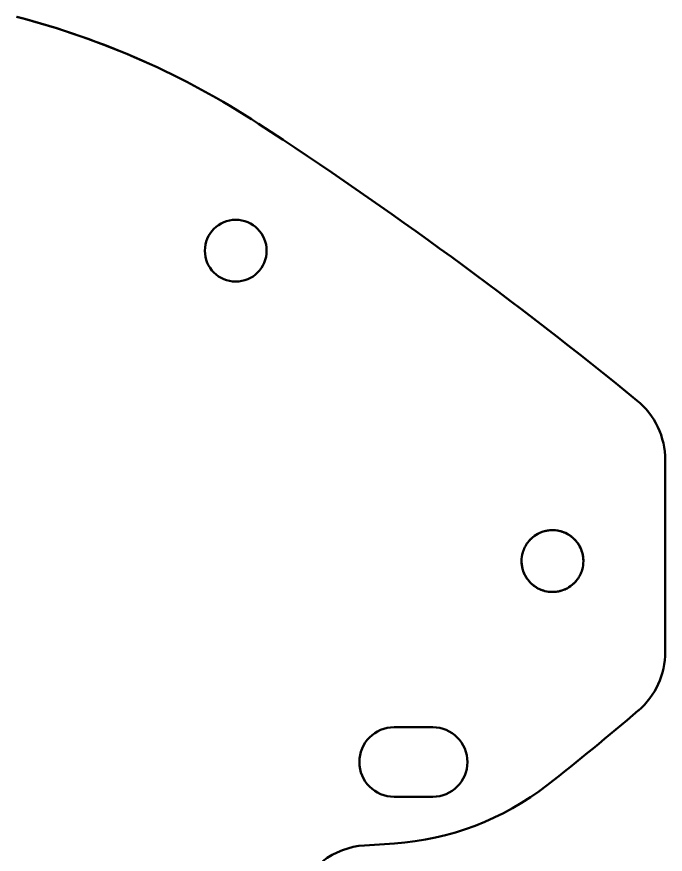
# Model space of a CAD drawing. Header units: millimetres. Extents: x 76 to 354, y 114 to 207.
# Drawn here: x 312.2 to 354.2, y 145.1 to 199.3 of the extents above; entities that cross this region are included whole.
import ezdxf

# ---------------------------------------------------------------- set-up
doc = ezdxf.new("R2010")
doc.units = ezdxf.units.MM
doc.layers.add('Visible (ISO)', color=7, linetype='Continuous', lineweight=50)

msp = doc.modelspace()

# ---------------------------------------------------------------- linework, layer by layer
at = {"layer": 'Visible (ISO)'}
for p, q in [((354.191, 170.636), (354.191, 158.239)), ((354.191, 158.239), (354.191, 170.636)), ((339.141, 153.363), (336.641, 153.363)), ((336.641, 148.863), (339.141, 148.863)), ((336.656, 145.849), (334.725, 145.722)), ((334.725, 145.722), (336.656, 145.849))]:
    msp.add_line(p, q, dxfattribs=at)
msp.add_circle((326.391, 184.188), 2, dxfattribs=at)
for centre, radius, start, end in [((298.803, 147.785), 53.25, 56.9148, 75.4249), ((298.803, 147.785), 53.25, 56.9148, 75.4117), ((173.549, -44.453), 282.692, 50.76493, 56.91374), ((173.549, -44.453), 282.692, 50.76493, 56.91374), ((349.191, 170.636), 5, 0, 50.7649), ((349.191, 170.636), 5, 0, 50.7649), ((346.891, 164.113), 2, 118.069, 143.1262), ((346.891, 164.113), 2, 75.7508, 118.069), ((346.891, 164.113), 2, 61.93, 75.7508), ((346.891, 164.113), 2, 36.8738, 61.93), ((346.891, 164.113), 2, 143.1262, 163.7359), ((346.891, 164.113), 2, 16.2639, 36.8738), ((346.891, 164.113), 2, 163.7359, 180), ((346.891, 164.113), 2, 0, 16.2639), ((346.891, 164.113), 2, 180, 196.2639), ((346.891, 164.113), 2, 343.7359, 0), ((346.891, 164.113), 2, 196.2639, 216.8738), ((346.891, 164.113), 2, 323.1262, 343.7359), ((346.891, 164.113), 2, 216.8738, 241.93), ((346.891, 164.113), 2, 298.069, 323.1262), ((346.891, 164.113), 2, 241.93, 255.7508), ((346.891, 164.113), 2, 255.7508, 270), ((346.891, 164.113), 2, 270, 298.069), ((349.191, 158.239), 5, 310.6451, 0), ((349.191, 158.239), 5, 310.6451, 0), ((246.593, 277.751), 162.51, 307.96004, 310.64511), ((246.593, 277.751), 162.51, 307.96004, 310.64511), ((336.641, 151.113), 2.25, 90, 269.989), ((339.14, 151.113), 2.25, 270.011, 89.989), ((335.471, 163.83), 18.02, 273.7706, 307.9582), ((335.471, 163.83), 18.02, 273.7706, 307.9582), ((335.054, 140.732), 5, 93.769, 127.3991), ((335.054, 140.732), 5, 93.769, 127.3991)]:
    msp.add_arc(centre, radius, start, end, dxfattribs=at)
for centre, major_axis, ratio, start_param, end_param in [((360.235, 157.287), (-15.126, 7.736), 0.34055, 6.2244, 6.34815), ((372.211, 160.166), (-27.297, 4.255), 0.267649, 6.248318, 6.324853), ((321.569, 168.06), (-27.298, 4.255), 0.267644, 3.106726, 3.183259), ((333.545, 170.939), (-15.126, 7.737), 0.340543, 3.082809, 3.206556)]:
    msp.add_ellipse(centre, major_axis=major_axis, ratio=ratio, start_param=start_param, end_param=end_param, dxfattribs=at)
for points, knots in [([(345.95, 165.877), (345.794, 165.795), (345.651, 165.693), (345.524, 165.574), (345.482, 165.534), (345.441, 165.493), (345.402, 165.449), (345.383, 165.427), (345.364, 165.405), (345.345, 165.382), (345.336, 165.371), (345.327, 165.359), (345.318, 165.348), (345.313, 165.342), (345.309, 165.336), (345.304, 165.33), (345.302, 165.327), (345.299, 165.324), (345.297, 165.321), (345.295, 165.318), (345.293, 165.315), (345.291, 165.313)], [0, 0, 0, 0, 0.705357, 0.705357, 0.705357, 0.940088, 0.940088, 0.940088, 1.058246, 1.058246, 1.058246, 1.117326, 1.117326, 1.117326, 1.146869, 1.146869, 1.146869, 1.161646, 1.161646, 1.161646, 1.176424, 1.176424, 1.176424, 1.176424]), ([(347.383, 166.051), (347.19, 166.1), (346.99, 166.12), (346.791, 166.11), (346.742, 166.108), (346.692, 166.103), (346.643, 166.097), (346.593, 166.091), (346.544, 166.083), (346.496, 166.073), (346.35, 166.044), (346.214, 166), (346.08, 165.941), (346.058, 165.931), (346.036, 165.921), (346.014, 165.91), (345.992, 165.9), (345.97, 165.888), (345.95, 165.877)], [0, 0, 0, 0, 0.760788, 0.760788, 0.760788, 0.950919, 0.950919, 0.950919, 1.141049, 1.141049, 1.141049, 1.709175, 1.709175, 1.709175, 1.802557, 1.802557, 1.802557, 1.895939, 1.895939, 1.895939, 1.895939]), ([(347.832, 165.877), (347.747, 165.923), (347.658, 165.962), (347.568, 165.995), (347.508, 166.016), (347.446, 166.035), (347.383, 166.051)], [0, 0, 0, 0, 0.3724315, 0.3724315, 0.3724315, 0.6218923, 0.6218923, 0.6218923, 0.6218923]), ([(348.491, 165.313), (348.385, 165.453), (348.263, 165.579), (348.126, 165.686), (348.08, 165.722), (348.033, 165.756), (347.984, 165.788), (347.959, 165.804), (347.934, 165.819), (347.909, 165.834), (347.883, 165.849), (347.859, 165.863), (347.832, 165.877)], [0, 0, 0, 0, 0.703897, 0.703897, 0.703897, 0.938561, 0.938561, 0.938561, 1.056817, 1.056817, 1.056817, 1.175073, 1.175073, 1.175073, 1.175073]), ([(348.811, 164.673), (348.77, 164.811), (348.715, 164.945), (348.647, 165.07), (348.624, 165.112), (348.599, 165.153), (348.573, 165.194), (348.56, 165.214), (348.547, 165.234), (348.533, 165.254), (348.526, 165.264), (348.519, 165.274), (348.512, 165.284), (348.508, 165.288), (348.505, 165.293), (348.502, 165.298), (348.498, 165.303), (348.495, 165.307), (348.491, 165.313)], [0, 0, 0, 0, 0.638389, 0.638389, 0.638389, 0.851382, 0.851382, 0.851382, 0.958311, 0.958311, 0.958311, 1.011777, 1.011777, 1.011777, 1.038513, 1.038513, 1.038513, 1.065249, 1.065249, 1.065249, 1.065249]), ([(348.891, 164.113), (348.891, 164.226), (348.881, 164.34), (348.862, 164.451), (348.855, 164.488), (348.848, 164.526), (348.839, 164.562), (348.835, 164.581), (348.831, 164.599), (348.826, 164.618), (348.823, 164.627), (348.821, 164.636), (348.818, 164.645), (348.817, 164.65), (348.816, 164.654), (348.815, 164.659), (348.814, 164.661), (348.813, 164.663), (348.813, 164.665), (348.812, 164.668), (348.811, 164.67), (348.811, 164.673)], [0, 0, 0, 0, 0.5814266, 0.5814266, 0.5814266, 0.7753468, 0.7753468, 0.7753468, 0.8724897, 0.8724897, 0.8724897, 0.9210616, 0.9210616, 0.9210616, 0.9453512, 0.9453512, 0.9453512, 0.9575064, 0.9575064, 0.9575064, 0.9696615, 0.9696615, 0.9696615, 0.9696615]), ([(344.891, 164.113), (344.891, 163.999), (344.9, 163.886), (344.919, 163.774), (344.926, 163.737), (344.933, 163.7), (344.942, 163.663), (344.946, 163.644), (344.951, 163.626), (344.955, 163.608), (344.958, 163.599), (344.96, 163.589), (344.963, 163.58), (344.964, 163.575), (344.965, 163.571), (344.967, 163.567), (344.967, 163.564), (344.968, 163.562), (344.969, 163.56), (344.969, 163.558), (344.97, 163.555), (344.971, 163.553)], [0, 0, 0, 0, 0.5814266, 0.5814266, 0.5814266, 0.7753468, 0.7753468, 0.7753468, 0.8724897, 0.8724897, 0.8724897, 0.9210616, 0.9210616, 0.9210616, 0.9453512, 0.9453512, 0.9453512, 0.9575063, 0.9575063, 0.9575063, 0.9696615, 0.9696615, 0.9696615, 0.9696615]), ([(344.971, 163.553), (345.011, 163.414), (345.066, 163.281), (345.135, 163.155), (345.157, 163.113), (345.182, 163.072), (345.208, 163.031), (345.221, 163.011), (345.234, 162.991), (345.248, 162.971), (345.255, 162.962), (345.262, 162.952), (345.269, 162.942), (345.273, 162.937), (345.276, 162.932), (345.28, 162.927), (345.283, 162.923), (345.287, 162.918), (345.291, 162.913)], [0, 0, 0, 0, 0.638389, 0.638389, 0.638389, 0.851382, 0.851382, 0.851382, 0.958311, 0.958311, 0.958311, 1.011777, 1.011777, 1.011777, 1.038513, 1.038513, 1.038513, 1.065249, 1.065249, 1.065249, 1.065249]), ([(345.291, 162.913), (345.396, 162.772), (345.519, 162.646), (345.656, 162.539), (345.701, 162.503), (345.749, 162.469), (345.797, 162.438), (345.822, 162.422), (345.847, 162.406), (345.872, 162.391), (345.898, 162.376), (345.923, 162.362), (345.95, 162.348)], [0, 0, 0, 0, 0.703897, 0.703897, 0.703897, 0.938561, 0.938561, 0.938561, 1.056817, 1.056817, 1.056817, 1.175073, 1.175073, 1.175073, 1.175073]), ([(347.832, 162.348), (347.987, 162.431), (348.13, 162.532), (348.257, 162.651), (348.299, 162.691), (348.34, 162.733), (348.379, 162.776), (348.398, 162.798), (348.417, 162.82), (348.436, 162.843), (348.445, 162.854), (348.455, 162.866), (348.464, 162.877), (348.468, 162.883), (348.473, 162.889), (348.477, 162.895), (348.48, 162.898), (348.482, 162.901), (348.484, 162.904), (348.486, 162.907), (348.489, 162.91), (348.491, 162.913)], [0, 0, 0, 0, 0.705357, 0.705357, 0.705357, 0.940088, 0.940088, 0.940088, 1.058245, 1.058245, 1.058245, 1.117326, 1.117326, 1.117326, 1.146869, 1.146869, 1.146869, 1.161646, 1.161646, 1.161646, 1.176424, 1.176424, 1.176424, 1.176424]), ([(345.95, 162.348), (346.034, 162.303), (346.123, 162.263), (346.213, 162.231), (346.274, 162.209), (346.335, 162.19), (346.398, 162.174)], [0, 0, 0, 0, 0.3724314, 0.3724314, 0.3724314, 0.6218922, 0.6218922, 0.6218922, 0.6218922]), ([(346.891, 162.113), (346.924, 162.113), (346.957, 162.113), (346.99, 162.115), (347.04, 162.118), (347.089, 162.122), (347.139, 162.128), (347.188, 162.134), (347.237, 162.142), (347.286, 162.152), (347.432, 162.182), (347.567, 162.225), (347.702, 162.284), (347.724, 162.294), (347.745, 162.304), (347.767, 162.315), (347.789, 162.326), (347.811, 162.337), (347.832, 162.348)], [0.634055, 0.634055, 0.634055, 0.634055, 0.760788, 0.760788, 0.760788, 0.950919, 0.950919, 0.950919, 1.141049, 1.141049, 1.141049, 1.709175, 1.709175, 1.709175, 1.802557, 1.802557, 1.802557, 1.895939, 1.895939, 1.895939, 1.895939])]:
    msp.add_open_spline(points, degree=3, knots=knots, dxfattribs=at)
msp.add_open_spline([(346.398, 162.174), (346.559, 162.133), (346.725, 162.113), (346.891, 162.113)], degree=3, dxfattribs=at)

doc.saveas('drawing.dxf')
